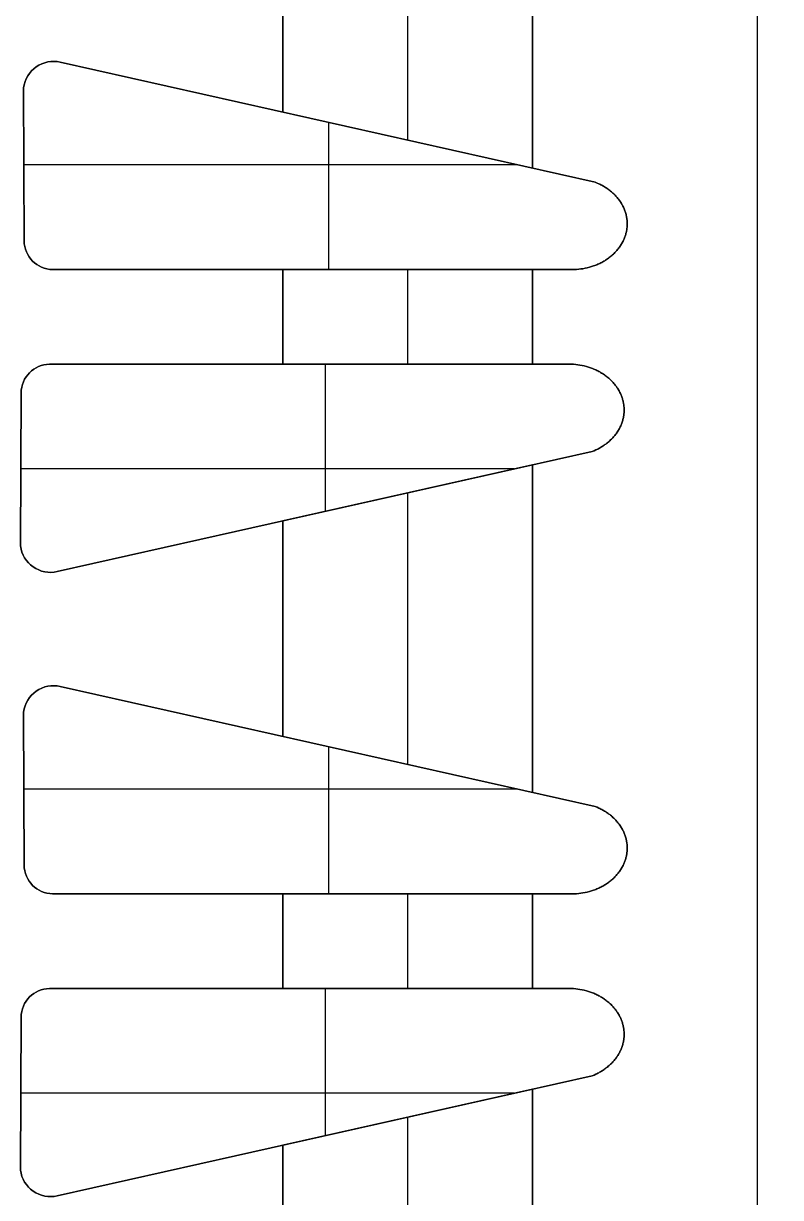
# Model space of a CAD drawing. Extents: x 0 to 96, y 0 to 48.
# Drawn here: x 54.198 to 57.229, y 18.729 to 23.43 of the extents above; entities that cross this region are included whole.
import ezdxf

# ---------------------------------------------------------------- set-up
doc = ezdxf.new("R2010")
doc.units = 0
doc.header["$MEASUREMENT"] = 0
for name, color, linetype in [('POCKETS_10_MM', 5, 'CONTINUOUS'), ('PROFILE_-_OUTSIDE', 18, 'CONTINUOUS'), ('TABS', 51, 'CONTINUOUS')]:
    doc.layers.add(name, color=color, linetype=linetype)

msp = doc.modelspace()

# ---------------------------------------------------------------- linework, layer by layer
at = {"layer": 'POCKETS_10_MM'}
msp.add_lwpolyline([(57.1355, 14.8875), (71.6805, 14.8875), (71.6805, 29.4325), (57.1355, 29.4325)], close=True, dxfattribs=at)
at = {"layer": 'PROFILE_-_OUTSIDE'}
for p, q in [((56.4873, 22.7945, 0), (54.3456, 23.2752, 0)), ((56.4873, 22.7945, 0.74), (54.3456, 23.2752, 0.74)), ((54.3456, 23.2752, 0.74), (54.3456, 23.2752, 0)), ((54.3456, 23.2752, 0.37), (56.4873, 22.7945, 0.37)), ((54.2434, 23.2523, 0), (54.2434, 23.2523, 0.74)), ((54.1989, 23.1726, 0), (54.1989, 23.1726, 0.74)), ((55.4165, 23.0348, 0), (55.4165, 23.0348, 0.74)), ((55.4201, 23.034, 0), (55.4201, 22.4453, 0)), ((55.4201, 23.034, 0.74), (55.4201, 22.4453, 0.74)), ((56.1756, 22.8645, 0), (54.2002, 22.8645, 0)), ((56.1756, 22.8645, 0.74), (54.2002, 22.8645, 0.74)), ((56.4873, 22.7945, 0.74), (56.4873, 22.7945, 0)), ((56.6121, 22.5962, 0), (56.6121, 22.5962, 0.74)), ((54.2015, 22.5485, 0), (54.2015, 22.5485, 0.74)), ((54.3265, 22.4453, 0), (54.3265, 22.4453, 0.74)), ((56.4131, 22.4453, 0.74), (56.4131, 22.4453, 0)), ((54.3142, 22.0653), (54.3142, 22.0653, 0.74)), ((55.4078, 21.4766), (55.4078, 22.0653)), ((55.4078, 21.4766, 0.74), (55.4078, 22.0653, 0.74)), ((56.4007, 22.0653, 0.74), (56.4007, 22.0653)), ((56.5997, 21.9144), (56.5997, 21.9144, 0.74)), ((56.475, 21.7161), (54.3333, 21.2355)), ((56.475, 21.7161, 0.74), (54.3333, 21.2355, 0.74)), ((54.3333, 21.2355, 0.37), (56.475, 21.7161, 0.37)), ((56.475, 21.7161, 0.74), (56.475, 21.7161)), ((56.1632, 21.6462), (54.1879, 21.6462)), ((56.1632, 21.6462, 0.74), (54.1879, 21.6462, 0.74)), ((55.4041, 21.4758), (55.4041, 21.4758, 0.74)), ((54.231, 21.2583), (54.231, 21.2583, 0.74)), ((54.3333, 21.2355, 0.74), (54.3333, 21.2355)), ((54.2434, 20.7523, 0), (54.2434, 20.7523, 0.74)), ((56.4873, 20.2945, 0), (54.3456, 20.7752, 0)), ((56.4873, 20.2945, 0.74), (54.3456, 20.7752, 0.74)), ((54.3456, 20.7752, 0.74), (54.3456, 20.7752, 0)), ((54.3456, 20.7752, 0.37), (56.4873, 20.2945, 0.37)), ((54.1989, 20.6726, 0), (54.1989, 20.6726, 0.74)), ((55.4165, 20.5348, 0), (55.4165, 20.5348, 0.74)), ((55.4201, 20.534, 0), (55.4201, 19.9453, 0)), ((55.4201, 20.534, 0.74), (55.4201, 19.9453, 0.74)), ((56.1756, 20.3645, 0), (54.2002, 20.3645, 0)), ((56.1756, 20.3645, 0.74), (54.2002, 20.3645, 0.74)), ((56.4873, 20.2945, 0.74), (56.4873, 20.2945, 0)), ((56.6121, 20.0962, 0), (56.6121, 20.0962, 0.74)), ((54.2015, 20.0485, 0), (54.2015, 20.0485, 0.74)), ((54.3265, 19.9453, 0), (54.3265, 19.9453, 0.74)), ((56.4131, 19.9453, 0.74), (56.4131, 19.9453, 0)), ((54.3142, 19.5653), (54.3142, 19.5653, 0.74)), ((55.4078, 18.9766), (55.4078, 19.5653)), ((55.4078, 18.9766, 0.74), (55.4078, 19.5653, 0.74)), ((56.4007, 19.5653, 0.74), (56.4007, 19.5653)), ((56.5997, 19.4144), (56.5997, 19.4144, 0.74)), ((56.475, 19.2161), (54.3333, 18.7355)), ((56.475, 19.2161, 0.74), (54.3333, 18.7355, 0.74)), ((54.3333, 18.7355, 0.37), (56.475, 19.2161, 0.37)), ((56.475, 19.2161, 0.74), (56.475, 19.2161)), ((56.1632, 19.1462), (54.1879, 19.1462)), ((56.1632, 19.1462, 0.74), (54.1879, 19.1462, 0.74)), ((55.4041, 18.9758), (55.4041, 18.9758, 0.74)), ((54.231, 18.7583), (54.231, 18.7583, 0.74)), ((54.3333, 18.7355, 0.74), (54.3333, 18.7355))]:
    msp.add_line(p, q, dxfattribs=at)
for points in [[(54.3456, 23.2752, 0.448322), (54.1989, 23.1726), (54.2015, 22.5485)], [(54.3456, 23.2752, 0.448322), (54.1989, 23.1726), (54.2015, 22.5485)], [(54.2015, 22.5485), (54.1989, 23.1726, -0.448322), (54.3456, 23.2752)], [(54.2015, 22.5485, 0.407395), (54.3265, 22.4453), (56.4131, 22.4453)], [(54.2015, 22.5485, 0.407395), (54.3265, 22.4453), (56.4131, 22.4453)], [(56.4131, 22.4453), (54.3265, 22.4453, -0.407395), (54.2015, 22.5485)], [(54.1892, 21.9621, -0.407395), (54.3142, 22.0653), (56.4007, 22.0653)], [(54.1892, 21.9621, -0.407395), (54.3142, 22.0653), (56.4007, 22.0653)], [(56.4007, 22.0653), (54.3142, 22.0653, 0.407395), (54.1892, 21.9621)], [(54.3333, 21.2355, -0.448322), (54.1866, 21.3381), (54.1892, 21.9621)], [(54.3333, 21.2355, -0.448322), (54.1866, 21.3381), (54.1892, 21.9621)], [(54.1892, 21.9621), (54.1866, 21.3381, 0.448322), (54.3333, 21.2355)], [(54.3456, 20.7752, 0.448322), (54.1989, 20.6726), (54.2015, 20.0485)], [(54.3456, 20.7752, 0.448322), (54.1989, 20.6726), (54.2015, 20.0485)], [(54.2015, 20.0485), (54.1989, 20.6726, -0.448322), (54.3456, 20.7752)], [(54.2015, 20.0485, 0.407395), (54.3265, 19.9453), (56.4131, 19.9453)], [(54.2015, 20.0485, 0.407395), (54.3265, 19.9453), (56.4131, 19.9453)], [(56.4131, 19.9453), (54.3265, 19.9453, -0.407395), (54.2015, 20.0485)], [(54.1892, 19.4621, -0.407395), (54.3142, 19.5653), (56.4007, 19.5653)], [(54.1892, 19.4621, -0.407395), (54.3142, 19.5653), (56.4007, 19.5653)], [(56.4007, 19.5653), (54.3142, 19.5653, 0.407395), (54.1892, 19.4621)], [(54.3333, 18.7355, -0.448322), (54.1866, 18.8381), (54.1892, 19.4621)], [(54.3333, 18.7355, -0.448322), (54.1866, 18.8381), (54.1892, 19.4621)], [(54.1892, 19.4621), (54.1866, 18.8381, 0.448322), (54.3333, 18.7355)]]:
    msp.add_lwpolyline(points, format="xyb", dxfattribs=at)
for points in [[(56.4131, 22.4453), (56.4215, 22.446), (56.43, 22.4471), (56.4385, 22.4484), (56.4471, 22.45), (56.4557, 22.4519), (56.4642, 22.4541), (56.4685, 22.4553), (56.4727, 22.4566), (56.477, 22.458), (56.4812, 22.4594), (56.4854, 22.4609), (56.4895, 22.4625), (56.4937, 22.4642), (56.4978, 22.466), (56.5018, 22.4678), (56.5059, 22.4697), (56.5099, 22.4717), (56.5138, 22.4737), (56.5177, 22.4759), (56.5216, 22.4781), (56.5254, 22.4803), (56.5291, 22.4827), (56.5328, 22.4851), (56.5364, 22.4876), (56.54, 22.4901), (56.5435, 22.4927), (56.5469, 22.4954), (56.5503, 22.4981), (56.5536, 22.5009), (56.5568, 22.5037), (56.56, 22.5066), (56.563, 22.5095), (56.566, 22.5125), (56.5689, 22.5155), (56.5717, 22.5186), (56.5745, 22.5217), (56.5771, 22.5249), (56.5797, 22.5281), (56.5822, 22.5313), (56.5846, 22.5346), (56.5869, 22.5379), (56.5891, 22.5412), (56.5912, 22.5446), (56.5932, 22.5479), (56.5952, 22.5513), (56.597, 22.5547), (56.5988, 22.5582), (56.6004, 22.5616), (56.602, 22.5651), (56.6035, 22.5685), (56.6049, 22.572), (56.6061, 22.5755), (56.6074, 22.5789), (56.6085, 22.5824), (56.6095, 22.5859), (56.6105, 22.5893), (56.6113, 22.5928), (56.6121, 22.5962), (56.6128, 22.5997), (56.6134, 22.6032), (56.6139, 22.6067), (56.6144, 22.6103), (56.6148, 22.6138), (56.6151, 22.6174), (56.6153, 22.6211), (56.6154, 22.6247), (56.6154, 22.6284), (56.6154, 22.6321), (56.6152, 22.6358), (56.615, 22.6395), (56.6147, 22.6432), (56.6143, 22.647), (56.6138, 22.6507), (56.6131, 22.6545), (56.6124, 22.6582), (56.6116, 22.662), (56.6107, 22.6657), (56.6097, 22.6694), (56.6087, 22.6732), (56.6075, 22.6769), (56.6062, 22.6806), (56.6048, 22.6843), (56.6033, 22.688), (56.6017, 22.6916), (56.6001, 22.6953), (56.5983, 22.6989), (56.5965, 22.7024), (56.5945, 22.706), (56.5925, 22.7095), (56.5903, 22.713), (56.5881, 22.7164), (56.5858, 22.7198), (56.5834, 22.7232), (56.5809, 22.7265), (56.5784, 22.7297), (56.5757, 22.7329), (56.573, 22.7361), (56.5702, 22.7392), (56.5674, 22.7423), (56.5644, 22.7453), (56.5614, 22.7482), (56.5584, 22.7511), (56.5552, 22.7539), (56.552, 22.7566), (56.5488, 22.7593), (56.5455, 22.7619), (56.5421, 22.7645), (56.5387, 22.767), (56.5353, 22.7694), (56.5318, 22.7718), (56.5282, 22.7741), (56.5246, 22.7763), (56.521, 22.7784), (56.5174, 22.7805), (56.5137, 22.7825), (56.51, 22.7844), (56.5062, 22.7863), (56.5025, 22.7881), (56.4949, 22.7914), (56.4873, 22.7945)], [(56.4131, 22.4453), (56.4215, 22.446), (56.43, 22.4471), (56.4385, 22.4484), (56.4471, 22.45), (56.4557, 22.4519), (56.4642, 22.4541), (56.4685, 22.4553), (56.4727, 22.4566), (56.477, 22.458), (56.4812, 22.4594), (56.4854, 22.4609), (56.4895, 22.4625), (56.4937, 22.4642), (56.4978, 22.466), (56.5018, 22.4678), (56.5059, 22.4697), (56.5099, 22.4717), (56.5138, 22.4737), (56.5177, 22.4759), (56.5216, 22.4781), (56.5254, 22.4803), (56.5291, 22.4827), (56.5328, 22.4851), (56.5364, 22.4876), (56.54, 22.4901), (56.5435, 22.4927), (56.5469, 22.4954), (56.5503, 22.4981), (56.5536, 22.5009), (56.5568, 22.5037), (56.56, 22.5066), (56.563, 22.5095), (56.566, 22.5125), (56.5689, 22.5155), (56.5717, 22.5186), (56.5745, 22.5217), (56.5771, 22.5249), (56.5797, 22.5281), (56.5822, 22.5313), (56.5846, 22.5346), (56.5869, 22.5379), (56.5891, 22.5412), (56.5912, 22.5446), (56.5932, 22.5479), (56.5952, 22.5513), (56.597, 22.5547), (56.5988, 22.5582), (56.6004, 22.5616), (56.602, 22.5651), (56.6035, 22.5685), (56.6049, 22.572), (56.6061, 22.5755), (56.6074, 22.5789), (56.6085, 22.5824), (56.6095, 22.5859), (56.6105, 22.5893), (56.6113, 22.5928), (56.6121, 22.5962), (56.6128, 22.5997), (56.6134, 22.6032), (56.6139, 22.6067), (56.6144, 22.6103), (56.6148, 22.6138), (56.6151, 22.6174), (56.6153, 22.6211), (56.6154, 22.6247), (56.6154, 22.6284), (56.6154, 22.6321), (56.6152, 22.6358), (56.615, 22.6395), (56.6147, 22.6432), (56.6143, 22.647), (56.6138, 22.6507), (56.6131, 22.6545), (56.6124, 22.6582), (56.6116, 22.662), (56.6107, 22.6657), (56.6097, 22.6694), (56.6087, 22.6732), (56.6075, 22.6769), (56.6062, 22.6806), (56.6048, 22.6843), (56.6033, 22.688), (56.6017, 22.6916), (56.6001, 22.6953), (56.5983, 22.6989), (56.5965, 22.7024), (56.5945, 22.706), (56.5925, 22.7095), (56.5903, 22.713), (56.5881, 22.7164), (56.5858, 22.7198), (56.5834, 22.7232), (56.5809, 22.7265), (56.5784, 22.7297), (56.5757, 22.7329), (56.573, 22.7361), (56.5702, 22.7392), (56.5674, 22.7423), (56.5644, 22.7453), (56.5614, 22.7482), (56.5584, 22.7511), (56.5552, 22.7539), (56.552, 22.7566), (56.5488, 22.7593), (56.5455, 22.7619), (56.5421, 22.7645), (56.5387, 22.767), (56.5353, 22.7694), (56.5318, 22.7718), (56.5282, 22.7741), (56.5246, 22.7763), (56.521, 22.7784), (56.5174, 22.7805), (56.5137, 22.7825), (56.51, 22.7844), (56.5062, 22.7863), (56.5025, 22.7881), (56.4949, 22.7914), (56.4873, 22.7945)], [(56.4873, 22.7945), (56.4949, 22.7914), (56.5025, 22.7881), (56.5062, 22.7863), (56.51, 22.7844), (56.5137, 22.7825), (56.5174, 22.7805), (56.521, 22.7784), (56.5246, 22.7763), (56.5282, 22.7741), (56.5318, 22.7718), (56.5353, 22.7694), (56.5387, 22.767), (56.5421, 22.7645), (56.5455, 22.7619), (56.5488, 22.7593), (56.552, 22.7566), (56.5552, 22.7539), (56.5584, 22.7511), (56.5614, 22.7482), (56.5644, 22.7453), (56.5674, 22.7423), (56.5702, 22.7392), (56.573, 22.7361), (56.5757, 22.7329), (56.5784, 22.7297), (56.5809, 22.7265), (56.5834, 22.7232), (56.5858, 22.7198), (56.5881, 22.7164), (56.5903, 22.713), (56.5925, 22.7095), (56.5945, 22.706), (56.5965, 22.7024), (56.5983, 22.6989), (56.6001, 22.6953), (56.6017, 22.6916), (56.6033, 22.688), (56.6048, 22.6843), (56.6062, 22.6806), (56.6075, 22.6769), (56.6087, 22.6732), (56.6097, 22.6694), (56.6107, 22.6657), (56.6116, 22.662), (56.6124, 22.6582), (56.6131, 22.6545), (56.6138, 22.6507), (56.6143, 22.647), (56.6147, 22.6432), (56.615, 22.6395), (56.6152, 22.6358), (56.6154, 22.6321), (56.6154, 22.6284), (56.6154, 22.6247), (56.6153, 22.6211), (56.6151, 22.6174), (56.6148, 22.6138), (56.6144, 22.6103), (56.6139, 22.6067), (56.6134, 22.6032), (56.6128, 22.5997), (56.6121, 22.5962), (56.6113, 22.5928), (56.6105, 22.5893), (56.6095, 22.5859), (56.6085, 22.5824), (56.6074, 22.5789), (56.6061, 22.5755), (56.6049, 22.572), (56.6035, 22.5685), (56.602, 22.5651), (56.6004, 22.5616), (56.5988, 22.5582), (56.597, 22.5547), (56.5952, 22.5513), (56.5932, 22.5479), (56.5912, 22.5446), (56.5891, 22.5412), (56.5869, 22.5379), (56.5846, 22.5346), (56.5822, 22.5313), (56.5797, 22.5281), (56.5771, 22.5249), (56.5745, 22.5217), (56.5717, 22.5186), (56.5689, 22.5155), (56.566, 22.5125), (56.563, 22.5095), (56.56, 22.5066), (56.5568, 22.5037), (56.5536, 22.5009), (56.5503, 22.4981), (56.5469, 22.4954), (56.5435, 22.4927), (56.54, 22.4901), (56.5364, 22.4876), (56.5328, 22.4851), (56.5291, 22.4827), (56.5254, 22.4803), (56.5216, 22.4781), (56.5177, 22.4759), (56.5138, 22.4737), (56.5099, 22.4717), (56.5059, 22.4697), (56.5018, 22.4678), (56.4978, 22.466), (56.4937, 22.4642), (56.4895, 22.4625), (56.4854, 22.4609), (56.4812, 22.4594), (56.477, 22.458), (56.4727, 22.4566), (56.4685, 22.4553), (56.4642, 22.4541), (56.4557, 22.4519), (56.4471, 22.45), (56.4385, 22.4484), (56.43, 22.4471), (56.4215, 22.446), (56.4131, 22.4453)], [(56.4007, 22.0653), (56.4092, 22.0646), (56.4177, 22.0636), (56.4262, 22.0623), (56.4348, 22.0607), (56.4433, 22.0588), (56.4519, 22.0566), (56.4561, 22.0554), (56.4604, 22.0541), (56.4646, 22.0527), (56.4688, 22.0512), (56.473, 22.0497), (56.4772, 22.0481), (56.4813, 22.0464), (56.4854, 22.0447), (56.4895, 22.0428), (56.4935, 22.0409), (56.4975, 22.0389), (56.5015, 22.0369), (56.5054, 22.0348), (56.5092, 22.0326), (56.513, 22.0303), (56.5168, 22.028), (56.5205, 22.0255), (56.5241, 22.0231), (56.5277, 22.0205), (56.5312, 22.0179), (56.5346, 22.0153), (56.538, 22.0126), (56.5413, 22.0098), (56.5445, 22.0069), (56.5476, 22.0041), (56.5507, 22.0011), (56.5537, 21.9981), (56.5566, 21.9951), (56.5594, 21.992), (56.5621, 21.9889), (56.5648, 21.9857), (56.5674, 21.9825), (56.5698, 21.9793), (56.5722, 21.976), (56.5745, 21.9727), (56.5767, 21.9694), (56.5789, 21.9661), (56.5809, 21.9627), (56.5828, 21.9593), (56.5847, 21.9559), (56.5864, 21.9525), (56.5881, 21.949), (56.5896, 21.9456), (56.5911, 21.9421), (56.5925, 21.9386), (56.5938, 21.9352), (56.595, 21.9317), (56.5961, 21.9282), (56.5972, 21.9248), (56.5981, 21.9213), (56.599, 21.9179), (56.5997, 21.9144), (56.6004, 21.9109), (56.6011, 21.9075), (56.6016, 21.9039), (56.6021, 21.9004), (56.6024, 21.8968), (56.6027, 21.8932), (56.6029, 21.8896), (56.6031, 21.8859), (56.6031, 21.8823), (56.6031, 21.8786), (56.6029, 21.8749), (56.6027, 21.8711), (56.6024, 21.8674), (56.6019, 21.8637), (56.6014, 21.8599), (56.6008, 21.8562), (56.6001, 21.8524), (56.5993, 21.8487), (56.5984, 21.8449), (56.5974, 21.8412), (56.5963, 21.8375), (56.5951, 21.8337), (56.5938, 21.83), (56.5925, 21.8263), (56.591, 21.8227), (56.5894, 21.819), (56.5877, 21.8154), (56.586, 21.8118), (56.5841, 21.8082), (56.5822, 21.8047), (56.5801, 21.8011), (56.578, 21.7977), (56.5758, 21.7942), (56.5735, 21.7908), (56.5711, 21.7875), (56.5686, 21.7842), (56.566, 21.7809), (56.5634, 21.7777), (56.5607, 21.7745), (56.5579, 21.7714), (56.555, 21.7684), (56.5521, 21.7654), (56.5491, 21.7624), (56.546, 21.7596), (56.5429, 21.7568), (56.5397, 21.754), (56.5365, 21.7513), (56.5331, 21.7487), (56.5298, 21.7461), (56.5264, 21.7436), (56.5229, 21.7412), (56.5194, 21.7389), (56.5159, 21.7366), (56.5123, 21.7344), (56.5087, 21.7322), (56.505, 21.7302), (56.5013, 21.7282), (56.4976, 21.7262), (56.4939, 21.7244), (56.4901, 21.7226), (56.4826, 21.7192), (56.475, 21.7161)], [(56.4007, 22.0653), (56.4092, 22.0646), (56.4177, 22.0636), (56.4262, 22.0623), (56.4348, 22.0607), (56.4433, 22.0588), (56.4519, 22.0566), (56.4561, 22.0554), (56.4604, 22.0541), (56.4646, 22.0527), (56.4688, 22.0512), (56.473, 22.0497), (56.4772, 22.0481), (56.4813, 22.0464), (56.4854, 22.0447), (56.4895, 22.0428), (56.4935, 22.0409), (56.4975, 22.0389), (56.5015, 22.0369), (56.5054, 22.0348), (56.5092, 22.0326), (56.513, 22.0303), (56.5168, 22.028), (56.5205, 22.0255), (56.5241, 22.0231), (56.5277, 22.0205), (56.5312, 22.0179), (56.5346, 22.0153), (56.538, 22.0126), (56.5413, 22.0098), (56.5445, 22.0069), (56.5476, 22.0041), (56.5507, 22.0011), (56.5537, 21.9981), (56.5566, 21.9951), (56.5594, 21.992), (56.5621, 21.9889), (56.5648, 21.9857), (56.5674, 21.9825), (56.5698, 21.9793), (56.5722, 21.976), (56.5745, 21.9727), (56.5767, 21.9694), (56.5789, 21.9661), (56.5809, 21.9627), (56.5828, 21.9593), (56.5847, 21.9559), (56.5864, 21.9525), (56.5881, 21.949), (56.5896, 21.9456), (56.5911, 21.9421), (56.5925, 21.9386), (56.5938, 21.9352), (56.595, 21.9317), (56.5961, 21.9282), (56.5972, 21.9248), (56.5981, 21.9213), (56.599, 21.9179), (56.5997, 21.9144), (56.6004, 21.9109), (56.6011, 21.9075), (56.6016, 21.9039), (56.6021, 21.9004), (56.6024, 21.8968), (56.6027, 21.8932), (56.6029, 21.8896), (56.6031, 21.8859), (56.6031, 21.8823), (56.6031, 21.8786), (56.6029, 21.8749), (56.6027, 21.8711), (56.6024, 21.8674), (56.6019, 21.8637), (56.6014, 21.8599), (56.6008, 21.8562), (56.6001, 21.8524), (56.5993, 21.8487), (56.5984, 21.8449), (56.5974, 21.8412), (56.5963, 21.8375), (56.5951, 21.8337), (56.5938, 21.83), (56.5925, 21.8263), (56.591, 21.8227), (56.5894, 21.819), (56.5877, 21.8154), (56.586, 21.8118), (56.5841, 21.8082), (56.5822, 21.8047), (56.5801, 21.8011), (56.578, 21.7977), (56.5758, 21.7942), (56.5735, 21.7908), (56.5711, 21.7875), (56.5686, 21.7842), (56.566, 21.7809), (56.5634, 21.7777), (56.5607, 21.7745), (56.5579, 21.7714), (56.555, 21.7684), (56.5521, 21.7654), (56.5491, 21.7624), (56.546, 21.7596), (56.5429, 21.7568), (56.5397, 21.754), (56.5365, 21.7513), (56.5331, 21.7487), (56.5298, 21.7461), (56.5264, 21.7436), (56.5229, 21.7412), (56.5194, 21.7389), (56.5159, 21.7366), (56.5123, 21.7344), (56.5087, 21.7322), (56.505, 21.7302), (56.5013, 21.7282), (56.4976, 21.7262), (56.4939, 21.7244), (56.4901, 21.7226), (56.4826, 21.7192), (56.475, 21.7161)], [(56.475, 21.7161), (56.4826, 21.7192), (56.4901, 21.7226), (56.4939, 21.7244), (56.4976, 21.7262), (56.5013, 21.7282), (56.505, 21.7302), (56.5087, 21.7322), (56.5123, 21.7344), (56.5159, 21.7366), (56.5194, 21.7389), (56.5229, 21.7412), (56.5264, 21.7436), (56.5298, 21.7461), (56.5331, 21.7487), (56.5365, 21.7513), (56.5397, 21.754), (56.5429, 21.7568), (56.546, 21.7596), (56.5491, 21.7624), (56.5521, 21.7654), (56.555, 21.7684), (56.5579, 21.7714), (56.5607, 21.7745), (56.5634, 21.7777), (56.566, 21.7809), (56.5686, 21.7842), (56.5711, 21.7875), (56.5735, 21.7908), (56.5758, 21.7942), (56.578, 21.7977), (56.5801, 21.8011), (56.5822, 21.8047), (56.5841, 21.8082), (56.586, 21.8118), (56.5877, 21.8154), (56.5894, 21.819), (56.591, 21.8227), (56.5925, 21.8263), (56.5938, 21.83), (56.5951, 21.8337), (56.5963, 21.8375), (56.5974, 21.8412), (56.5984, 21.8449), (56.5993, 21.8487), (56.6001, 21.8524), (56.6008, 21.8562), (56.6014, 21.8599), (56.6019, 21.8637), (56.6024, 21.8674), (56.6027, 21.8711), (56.6029, 21.8749), (56.6031, 21.8786), (56.6031, 21.8823), (56.6031, 21.8859), (56.6029, 21.8896), (56.6027, 21.8932), (56.6024, 21.8968), (56.6021, 21.9004), (56.6016, 21.9039), (56.6011, 21.9075), (56.6004, 21.9109), (56.5997, 21.9144), (56.599, 21.9179), (56.5981, 21.9213), (56.5972, 21.9248), (56.5961, 21.9282), (56.595, 21.9317), (56.5938, 21.9352), (56.5925, 21.9386), (56.5911, 21.9421), (56.5896, 21.9456), (56.5881, 21.949), (56.5864, 21.9525), (56.5847, 21.9559), (56.5828, 21.9593), (56.5809, 21.9627), (56.5789, 21.9661), (56.5767, 21.9694), (56.5745, 21.9727), (56.5722, 21.976), (56.5698, 21.9793), (56.5674, 21.9825), (56.5648, 21.9857), (56.5621, 21.9889), (56.5594, 21.992), (56.5566, 21.9951), (56.5537, 21.9981), (56.5507, 22.0011), (56.5476, 22.0041), (56.5445, 22.0069), (56.5413, 22.0098), (56.538, 22.0126), (56.5346, 22.0153), (56.5312, 22.0179), (56.5277, 22.0205), (56.5241, 22.0231), (56.5205, 22.0255), (56.5168, 22.028), (56.513, 22.0303), (56.5092, 22.0326), (56.5054, 22.0348), (56.5015, 22.0369), (56.4975, 22.0389), (56.4935, 22.0409), (56.4895, 22.0428), (56.4854, 22.0447), (56.4813, 22.0464), (56.4772, 22.0481), (56.473, 22.0497), (56.4688, 22.0512), (56.4646, 22.0527), (56.4604, 22.0541), (56.4561, 22.0554), (56.4519, 22.0566), (56.4433, 22.0588), (56.4348, 22.0607), (56.4262, 22.0623), (56.4177, 22.0636), (56.4092, 22.0646), (56.4007, 22.0653)], [(56.4131, 19.9453), (56.4215, 19.946), (56.43, 19.9471), (56.4385, 19.9484), (56.4471, 19.95), (56.4557, 19.9519), (56.4642, 19.9541), (56.4685, 19.9553), (56.4727, 19.9566), (56.477, 19.958), (56.4812, 19.9594), (56.4854, 19.9609), (56.4895, 19.9625), (56.4937, 19.9642), (56.4978, 19.966), (56.5018, 19.9678), (56.5059, 19.9697), (56.5099, 19.9717), (56.5138, 19.9737), (56.5177, 19.9759), (56.5216, 19.9781), (56.5254, 19.9803), (56.5291, 19.9827), (56.5328, 19.9851), (56.5364, 19.9876), (56.54, 19.9901), (56.5435, 19.9927), (56.5469, 19.9954), (56.5503, 19.9981), (56.5536, 20.0009), (56.5568, 20.0037), (56.56, 20.0066), (56.563, 20.0095), (56.566, 20.0125), (56.5689, 20.0155), (56.5717, 20.0186), (56.5745, 20.0217), (56.5771, 20.0249), (56.5797, 20.0281), (56.5822, 20.0313), (56.5846, 20.0346), (56.5869, 20.0379), (56.5891, 20.0412), (56.5912, 20.0446), (56.5932, 20.0479), (56.5952, 20.0513), (56.597, 20.0547), (56.5988, 20.0582), (56.6004, 20.0616), (56.602, 20.0651), (56.6035, 20.0685), (56.6049, 20.072), (56.6061, 20.0755), (56.6074, 20.0789), (56.6085, 20.0824), (56.6095, 20.0859), (56.6105, 20.0893), (56.6113, 20.0928), (56.6121, 20.0962), (56.6128, 20.0997), (56.6134, 20.1032), (56.6139, 20.1067), (56.6144, 20.1103), (56.6148, 20.1138), (56.6151, 20.1174), (56.6153, 20.1211), (56.6154, 20.1247), (56.6154, 20.1284), (56.6154, 20.1321), (56.6152, 20.1358), (56.615, 20.1395), (56.6147, 20.1432), (56.6143, 20.147), (56.6138, 20.1507), (56.6131, 20.1545), (56.6124, 20.1582), (56.6116, 20.162), (56.6107, 20.1657), (56.6097, 20.1694), (56.6087, 20.1732), (56.6075, 20.1769), (56.6062, 20.1806), (56.6048, 20.1843), (56.6033, 20.188), (56.6017, 20.1916), (56.6001, 20.1953), (56.5983, 20.1989), (56.5965, 20.2024), (56.5945, 20.206), (56.5925, 20.2095), (56.5903, 20.213), (56.5881, 20.2164), (56.5858, 20.2198), (56.5834, 20.2232), (56.5809, 20.2265), (56.5784, 20.2297), (56.5757, 20.2329), (56.573, 20.2361), (56.5702, 20.2392), (56.5674, 20.2423), (56.5644, 20.2453), (56.5614, 20.2482), (56.5584, 20.2511), (56.5552, 20.2539), (56.552, 20.2566), (56.5488, 20.2593), (56.5455, 20.2619), (56.5421, 20.2645), (56.5387, 20.267), (56.5353, 20.2694), (56.5318, 20.2718), (56.5282, 20.2741), (56.5246, 20.2763), (56.521, 20.2784), (56.5174, 20.2805), (56.5137, 20.2825), (56.51, 20.2844), (56.5062, 20.2863), (56.5025, 20.2881), (56.4949, 20.2914), (56.4873, 20.2945)], [(56.4131, 19.9453), (56.4215, 19.946), (56.43, 19.9471), (56.4385, 19.9484), (56.4471, 19.95), (56.4557, 19.9519), (56.4642, 19.9541), (56.4685, 19.9553), (56.4727, 19.9566), (56.477, 19.958), (56.4812, 19.9594), (56.4854, 19.9609), (56.4895, 19.9625), (56.4937, 19.9642), (56.4978, 19.966), (56.5018, 19.9678), (56.5059, 19.9697), (56.5099, 19.9717), (56.5138, 19.9737), (56.5177, 19.9759), (56.5216, 19.9781), (56.5254, 19.9803), (56.5291, 19.9827), (56.5328, 19.9851), (56.5364, 19.9876), (56.54, 19.9901), (56.5435, 19.9927), (56.5469, 19.9954), (56.5503, 19.9981), (56.5536, 20.0009), (56.5568, 20.0037), (56.56, 20.0066), (56.563, 20.0095), (56.566, 20.0125), (56.5689, 20.0155), (56.5717, 20.0186), (56.5745, 20.0217), (56.5771, 20.0249), (56.5797, 20.0281), (56.5822, 20.0313), (56.5846, 20.0346), (56.5869, 20.0379), (56.5891, 20.0412), (56.5912, 20.0446), (56.5932, 20.0479), (56.5952, 20.0513), (56.597, 20.0547), (56.5988, 20.0582), (56.6004, 20.0616), (56.602, 20.0651), (56.6035, 20.0685), (56.6049, 20.072), (56.6061, 20.0755), (56.6074, 20.0789), (56.6085, 20.0824), (56.6095, 20.0859), (56.6105, 20.0893), (56.6113, 20.0928), (56.6121, 20.0962), (56.6128, 20.0997), (56.6134, 20.1032), (56.6139, 20.1067), (56.6144, 20.1103), (56.6148, 20.1138), (56.6151, 20.1174), (56.6153, 20.1211), (56.6154, 20.1247), (56.6154, 20.1284), (56.6154, 20.1321), (56.6152, 20.1358), (56.615, 20.1395), (56.6147, 20.1432), (56.6143, 20.147), (56.6138, 20.1507), (56.6131, 20.1545), (56.6124, 20.1582), (56.6116, 20.162), (56.6107, 20.1657), (56.6097, 20.1694), (56.6087, 20.1732), (56.6075, 20.1769), (56.6062, 20.1806), (56.6048, 20.1843), (56.6033, 20.188), (56.6017, 20.1916), (56.6001, 20.1953), (56.5983, 20.1989), (56.5965, 20.2024), (56.5945, 20.206), (56.5925, 20.2095), (56.5903, 20.213), (56.5881, 20.2164), (56.5858, 20.2198), (56.5834, 20.2232), (56.5809, 20.2265), (56.5784, 20.2297), (56.5757, 20.2329), (56.573, 20.2361), (56.5702, 20.2392), (56.5674, 20.2423), (56.5644, 20.2453), (56.5614, 20.2482), (56.5584, 20.2511), (56.5552, 20.2539), (56.552, 20.2566), (56.5488, 20.2593), (56.5455, 20.2619), (56.5421, 20.2645), (56.5387, 20.267), (56.5353, 20.2694), (56.5318, 20.2718), (56.5282, 20.2741), (56.5246, 20.2763), (56.521, 20.2784), (56.5174, 20.2805), (56.5137, 20.2825), (56.51, 20.2844), (56.5062, 20.2863), (56.5025, 20.2881), (56.4949, 20.2914), (56.4873, 20.2945)], [(56.4873, 20.2945), (56.4949, 20.2914), (56.5025, 20.2881), (56.5062, 20.2863), (56.51, 20.2844), (56.5137, 20.2825), (56.5174, 20.2805), (56.521, 20.2784), (56.5246, 20.2763), (56.5282, 20.2741), (56.5318, 20.2718), (56.5353, 20.2694), (56.5387, 20.267), (56.5421, 20.2645), (56.5455, 20.2619), (56.5488, 20.2593), (56.552, 20.2566), (56.5552, 20.2539), (56.5584, 20.2511), (56.5614, 20.2482), (56.5644, 20.2453), (56.5674, 20.2423), (56.5702, 20.2392), (56.573, 20.2361), (56.5757, 20.2329), (56.5784, 20.2297), (56.5809, 20.2265), (56.5834, 20.2232), (56.5858, 20.2198), (56.5881, 20.2164), (56.5903, 20.213), (56.5925, 20.2095), (56.5945, 20.206), (56.5965, 20.2024), (56.5983, 20.1989), (56.6001, 20.1953), (56.6017, 20.1916), (56.6033, 20.188), (56.6048, 20.1843), (56.6062, 20.1806), (56.6075, 20.1769), (56.6087, 20.1732), (56.6097, 20.1694), (56.6107, 20.1657), (56.6116, 20.162), (56.6124, 20.1582), (56.6131, 20.1545), (56.6138, 20.1507), (56.6143, 20.147), (56.6147, 20.1432), (56.615, 20.1395), (56.6152, 20.1358), (56.6154, 20.1321), (56.6154, 20.1284), (56.6154, 20.1247), (56.6153, 20.1211), (56.6151, 20.1174), (56.6148, 20.1138), (56.6144, 20.1103), (56.6139, 20.1067), (56.6134, 20.1032), (56.6128, 20.0997), (56.6121, 20.0962), (56.6113, 20.0928), (56.6105, 20.0893), (56.6095, 20.0859), (56.6085, 20.0824), (56.6074, 20.0789), (56.6061, 20.0755), (56.6049, 20.072), (56.6035, 20.0685), (56.602, 20.0651), (56.6004, 20.0616), (56.5988, 20.0582), (56.597, 20.0547), (56.5952, 20.0513), (56.5932, 20.0479), (56.5912, 20.0446), (56.5891, 20.0412), (56.5869, 20.0379), (56.5846, 20.0346), (56.5822, 20.0313), (56.5797, 20.0281), (56.5771, 20.0249), (56.5745, 20.0217), (56.5717, 20.0186), (56.5689, 20.0155), (56.566, 20.0125), (56.563, 20.0095), (56.56, 20.0066), (56.5568, 20.0037), (56.5536, 20.0009), (56.5503, 19.9981), (56.5469, 19.9954), (56.5435, 19.9927), (56.54, 19.9901), (56.5364, 19.9876), (56.5328, 19.9851), (56.5291, 19.9827), (56.5254, 19.9803), (56.5216, 19.9781), (56.5177, 19.9759), (56.5138, 19.9737), (56.5099, 19.9717), (56.5059, 19.9697), (56.5018, 19.9678), (56.4978, 19.966), (56.4937, 19.9642), (56.4895, 19.9625), (56.4854, 19.9609), (56.4812, 19.9594), (56.477, 19.958), (56.4727, 19.9566), (56.4685, 19.9553), (56.4642, 19.9541), (56.4557, 19.9519), (56.4471, 19.95), (56.4385, 19.9484), (56.43, 19.9471), (56.4215, 19.946), (56.4131, 19.9453)], [(56.4007, 19.5653), (56.4092, 19.5646), (56.4177, 19.5636), (56.4262, 19.5623), (56.4348, 19.5607), (56.4433, 19.5588), (56.4519, 19.5566), (56.4561, 19.5554), (56.4604, 19.5541), (56.4646, 19.5527), (56.4688, 19.5512), (56.473, 19.5497), (56.4772, 19.5481), (56.4813, 19.5464), (56.4854, 19.5447), (56.4895, 19.5428), (56.4935, 19.5409), (56.4975, 19.5389), (56.5015, 19.5369), (56.5054, 19.5348), (56.5092, 19.5326), (56.513, 19.5303), (56.5168, 19.528), (56.5205, 19.5255), (56.5241, 19.5231), (56.5277, 19.5205), (56.5312, 19.5179), (56.5346, 19.5153), (56.538, 19.5126), (56.5413, 19.5098), (56.5445, 19.5069), (56.5476, 19.5041), (56.5507, 19.5011), (56.5537, 19.4981), (56.5566, 19.4951), (56.5594, 19.492), (56.5621, 19.4889), (56.5648, 19.4857), (56.5674, 19.4825), (56.5698, 19.4793), (56.5722, 19.476), (56.5745, 19.4727), (56.5767, 19.4694), (56.5789, 19.4661), (56.5809, 19.4627), (56.5828, 19.4593), (56.5847, 19.4559), (56.5864, 19.4525), (56.5881, 19.449), (56.5896, 19.4456), (56.5911, 19.4421), (56.5925, 19.4386), (56.5938, 19.4352), (56.595, 19.4317), (56.5961, 19.4282), (56.5972, 19.4248), (56.5981, 19.4213), (56.599, 19.4179), (56.5997, 19.4144), (56.6004, 19.4109), (56.6011, 19.4075), (56.6016, 19.4039), (56.6021, 19.4004), (56.6024, 19.3968), (56.6027, 19.3932), (56.6029, 19.3896), (56.6031, 19.3859), (56.6031, 19.3823), (56.6031, 19.3786), (56.6029, 19.3749), (56.6027, 19.3711), (56.6024, 19.3674), (56.6019, 19.3637), (56.6014, 19.3599), (56.6008, 19.3562), (56.6001, 19.3524), (56.5993, 19.3487), (56.5984, 19.3449), (56.5974, 19.3412), (56.5963, 19.3375), (56.5951, 19.3337), (56.5938, 19.33), (56.5925, 19.3263), (56.591, 19.3227), (56.5894, 19.319), (56.5877, 19.3154), (56.586, 19.3118), (56.5841, 19.3082), (56.5822, 19.3047), (56.5801, 19.3011), (56.578, 19.2977), (56.5758, 19.2942), (56.5735, 19.2908), (56.5711, 19.2875), (56.5686, 19.2842), (56.566, 19.2809), (56.5634, 19.2777), (56.5607, 19.2745), (56.5579, 19.2714), (56.555, 19.2684), (56.5521, 19.2654), (56.5491, 19.2624), (56.546, 19.2596), (56.5429, 19.2568), (56.5397, 19.254), (56.5365, 19.2513), (56.5331, 19.2487), (56.5298, 19.2461), (56.5264, 19.2436), (56.5229, 19.2412), (56.5194, 19.2389), (56.5159, 19.2366), (56.5123, 19.2344), (56.5087, 19.2322), (56.505, 19.2302), (56.5013, 19.2282), (56.4976, 19.2262), (56.4939, 19.2244), (56.4901, 19.2226), (56.4826, 19.2192), (56.475, 19.2161)], [(56.4007, 19.5653), (56.4092, 19.5646), (56.4177, 19.5636), (56.4262, 19.5623), (56.4348, 19.5607), (56.4433, 19.5588), (56.4519, 19.5566), (56.4561, 19.5554), (56.4604, 19.5541), (56.4646, 19.5527), (56.4688, 19.5512), (56.473, 19.5497), (56.4772, 19.5481), (56.4813, 19.5464), (56.4854, 19.5447), (56.4895, 19.5428), (56.4935, 19.5409), (56.4975, 19.5389), (56.5015, 19.5369), (56.5054, 19.5348), (56.5092, 19.5326), (56.513, 19.5303), (56.5168, 19.528), (56.5205, 19.5255), (56.5241, 19.5231), (56.5277, 19.5205), (56.5312, 19.5179), (56.5346, 19.5153), (56.538, 19.5126), (56.5413, 19.5098), (56.5445, 19.5069), (56.5476, 19.5041), (56.5507, 19.5011), (56.5537, 19.4981), (56.5566, 19.4951), (56.5594, 19.492), (56.5621, 19.4889), (56.5648, 19.4857), (56.5674, 19.4825), (56.5698, 19.4793), (56.5722, 19.476), (56.5745, 19.4727), (56.5767, 19.4694), (56.5789, 19.4661), (56.5809, 19.4627), (56.5828, 19.4593), (56.5847, 19.4559), (56.5864, 19.4525), (56.5881, 19.449), (56.5896, 19.4456), (56.5911, 19.4421), (56.5925, 19.4386), (56.5938, 19.4352), (56.595, 19.4317), (56.5961, 19.4282), (56.5972, 19.4248), (56.5981, 19.4213), (56.599, 19.4179), (56.5997, 19.4144), (56.6004, 19.4109), (56.6011, 19.4075), (56.6016, 19.4039), (56.6021, 19.4004), (56.6024, 19.3968), (56.6027, 19.3932), (56.6029, 19.3896), (56.6031, 19.3859), (56.6031, 19.3823), (56.6031, 19.3786), (56.6029, 19.3749), (56.6027, 19.3711), (56.6024, 19.3674), (56.6019, 19.3637), (56.6014, 19.3599), (56.6008, 19.3562), (56.6001, 19.3524), (56.5993, 19.3487), (56.5984, 19.3449), (56.5974, 19.3412), (56.5963, 19.3375), (56.5951, 19.3337), (56.5938, 19.33), (56.5925, 19.3263), (56.591, 19.3227), (56.5894, 19.319), (56.5877, 19.3154), (56.586, 19.3118), (56.5841, 19.3082), (56.5822, 19.3047), (56.5801, 19.3011), (56.578, 19.2977), (56.5758, 19.2942), (56.5735, 19.2908), (56.5711, 19.2875), (56.5686, 19.2842), (56.566, 19.2809), (56.5634, 19.2777), (56.5607, 19.2745), (56.5579, 19.2714), (56.555, 19.2684), (56.5521, 19.2654), (56.5491, 19.2624), (56.546, 19.2596), (56.5429, 19.2568), (56.5397, 19.254), (56.5365, 19.2513), (56.5331, 19.2487), (56.5298, 19.2461), (56.5264, 19.2436), (56.5229, 19.2412), (56.5194, 19.2389), (56.5159, 19.2366), (56.5123, 19.2344), (56.5087, 19.2322), (56.505, 19.2302), (56.5013, 19.2282), (56.4976, 19.2262), (56.4939, 19.2244), (56.4901, 19.2226), (56.4826, 19.2192), (56.475, 19.2161)], [(56.475, 19.2161), (56.4826, 19.2192), (56.4901, 19.2226), (56.4939, 19.2244), (56.4976, 19.2262), (56.5013, 19.2282), (56.505, 19.2302), (56.5087, 19.2322), (56.5123, 19.2344), (56.5159, 19.2366), (56.5194, 19.2389), (56.5229, 19.2412), (56.5264, 19.2436), (56.5298, 19.2461), (56.5331, 19.2487), (56.5365, 19.2513), (56.5397, 19.254), (56.5429, 19.2568), (56.546, 19.2596), (56.5491, 19.2624), (56.5521, 19.2654), (56.555, 19.2684), (56.5579, 19.2714), (56.5607, 19.2745), (56.5634, 19.2777), (56.566, 19.2809), (56.5686, 19.2842), (56.5711, 19.2875), (56.5735, 19.2908), (56.5758, 19.2942), (56.578, 19.2977), (56.5801, 19.3011), (56.5822, 19.3047), (56.5841, 19.3082), (56.586, 19.3118), (56.5877, 19.3154), (56.5894, 19.319), (56.591, 19.3227), (56.5925, 19.3263), (56.5938, 19.33), (56.5951, 19.3337), (56.5963, 19.3375), (56.5974, 19.3412), (56.5984, 19.3449), (56.5993, 19.3487), (56.6001, 19.3524), (56.6008, 19.3562), (56.6014, 19.3599), (56.6019, 19.3637), (56.6024, 19.3674), (56.6027, 19.3711), (56.6029, 19.3749), (56.6031, 19.3786), (56.6031, 19.3823), (56.6031, 19.3859), (56.6029, 19.3896), (56.6027, 19.3932), (56.6024, 19.3968), (56.6021, 19.4004), (56.6016, 19.4039), (56.6011, 19.4075), (56.6004, 19.4109), (56.5997, 19.4144), (56.599, 19.4179), (56.5981, 19.4213), (56.5972, 19.4248), (56.5961, 19.4282), (56.595, 19.4317), (56.5938, 19.4352), (56.5925, 19.4386), (56.5911, 19.4421), (56.5896, 19.4456), (56.5881, 19.449), (56.5864, 19.4525), (56.5847, 19.4559), (56.5828, 19.4593), (56.5809, 19.4627), (56.5789, 19.4661), (56.5767, 19.4694), (56.5745, 19.4727), (56.5722, 19.476), (56.5698, 19.4793), (56.5674, 19.4825), (56.5648, 19.4857), (56.5621, 19.4889), (56.5594, 19.492), (56.5566, 19.4951), (56.5537, 19.4981), (56.5507, 19.5011), (56.5476, 19.5041), (56.5445, 19.5069), (56.5413, 19.5098), (56.538, 19.5126), (56.5346, 19.5153), (56.5312, 19.5179), (56.5277, 19.5205), (56.5241, 19.5231), (56.5205, 19.5255), (56.5168, 19.528), (56.513, 19.5303), (56.5092, 19.5326), (56.5054, 19.5348), (56.5015, 19.5369), (56.4975, 19.5389), (56.4935, 19.5409), (56.4895, 19.5428), (56.4854, 19.5447), (56.4813, 19.5464), (56.4772, 19.5481), (56.473, 19.5497), (56.4688, 19.5512), (56.4646, 19.5527), (56.4604, 19.5541), (56.4561, 19.5554), (56.4519, 19.5566), (56.4433, 19.5588), (56.4348, 19.5607), (56.4262, 19.5623), (56.4177, 19.5636), (56.4092, 19.5646), (56.4007, 19.5653)]]:
    msp.add_lwpolyline(points, dxfattribs=at)
at = {"layer": 'TABS'}
for p, q in [((56.2368, 22.8507, 0), (56.2368, 24.1627, 0)), ((56.2368, 22.8507, 0.15), (56.2368, 24.1627, 0.15)), ((56.2368, 24.1627, 0.075), (56.2368, 22.8507, 0.075)), ((55.7368, 22.9629, 0), (55.7368, 24.0505, 0)), ((55.7368, 22.9629, 0.15), (55.7368, 24.0505, 0.15)), ((55.2368, 23.9382, 0), (55.2368, 23.0752, 0)), ((55.2368, 23.9382, 0.15), (55.2368, 23.0752, 0.15)), ((55.2368, 23.0752, 0.075), (55.2368, 23.9382, 0.075)), ((55.2368, 23.0752, 0), (55.2368, 23.0752, 0.15)), ((56.2368, 22.8507, 0.15), (55.2368, 23.0752, 0.15)), ((56.2368, 22.8507, 0), (55.2368, 23.0752, 0)), ((55.4165, 23.0348, 0), (55.4165, 23.0348, 0.15)), ((56.2368, 22.8507, 0.15), (56.2368, 22.8507, 0)), ((55.2368, 22.4453, 0.15), (55.2368, 22.4453, 0)), ((55.2368, 22.4453, 0.15), (56.2368, 22.4453, 0.15)), ((55.2368, 22.4453, 0), (55.2368, 22.0653, 0)), ((55.2368, 22.4453, 0.15), (55.2368, 22.0653, 0.15)), ((55.2368, 22.4453, 0), (56.2368, 22.4453, 0)), ((55.2368, 22.0653, 0.075), (55.2368, 22.4453, 0.075)), ((55.7368, 22.0653, 0), (55.7368, 22.4453, 0)), ((55.7368, 22.0653, 0.15), (55.7368, 22.4453, 0.15)), ((56.2368, 22.4453, 0), (56.2368, 22.4453, 0.15)), ((56.2368, 22.0653, 0), (56.2368, 22.4453, 0)), ((56.2368, 22.0653, 0.15), (56.2368, 22.4453, 0.15)), ((56.2368, 22.4453, 0.075), (56.2368, 22.0653, 0.075)), ((55.2368, 22.0653, 0.15), (55.2368, 22.0653, 0)), ((55.2368, 22.0653, 0.15), (56.2368, 22.0653, 0.15)), ((55.2368, 22.0653, 0), (56.2368, 22.0653, 0)), ((56.2368, 22.0653, 0), (56.2368, 22.0653, 0.15)), ((56.2368, 21.6627, 0.15), (55.2368, 21.4382, 0.15)), ((56.2368, 21.6627, 0), (55.2368, 21.4382, 0)), ((56.2368, 20.3507, 0), (56.2368, 21.6627, 0)), ((56.2368, 20.3507, 0.15), (56.2368, 21.6627, 0.15)), ((56.2368, 21.6627, 0.15), (56.2368, 21.6627, 0)), ((56.2368, 21.6627, 0.075), (56.2368, 20.3507, 0.075)), ((55.7368, 20.4629, 0), (55.7368, 21.5505, 0)), ((55.7368, 20.4629, 0.15), (55.7368, 21.5505, 0.15)), ((55.4041, 21.4758), (55.4041, 21.4758, 0.15)), ((55.2368, 21.4382, 0), (55.2368, 21.4382, 0.15)), ((55.2368, 21.4382, 0), (55.2368, 20.5752, 0)), ((55.2368, 21.4382, 0.15), (55.2368, 20.5752, 0.15)), ((55.2368, 20.5752, 0.075), (55.2368, 21.4382, 0.075)), ((55.2368, 20.5752, 0), (55.2368, 20.5752, 0.15)), ((56.2368, 20.3507, 0.15), (55.2368, 20.5752, 0.15)), ((56.2368, 20.3507, 0), (55.2368, 20.5752, 0)), ((55.4165, 20.5348, 0), (55.4165, 20.5348, 0.15)), ((56.2368, 20.3507, 0.15), (56.2368, 20.3507, 0)), ((55.2368, 19.9453, 0.15), (55.2368, 19.9453, 0)), ((55.2368, 19.9453, 0.15), (56.2368, 19.9453, 0.15)), ((55.2368, 19.9453, 0), (55.2368, 19.5653, 0)), ((55.2368, 19.9453, 0.15), (55.2368, 19.5653, 0.15)), ((55.2368, 19.9453, 0), (56.2368, 19.9453, 0)), ((55.2368, 19.5653, 0.075), (55.2368, 19.9453, 0.075)), ((55.7368, 19.5653, 0), (55.7368, 19.9453, 0)), ((55.7368, 19.5653, 0.15), (55.7368, 19.9453, 0.15)), ((56.2368, 19.9453, 0), (56.2368, 19.9453, 0.15)), ((56.2368, 19.5653, 0), (56.2368, 19.9453, 0)), ((56.2368, 19.5653, 0.15), (56.2368, 19.9453, 0.15)), ((56.2368, 19.9453, 0.075), (56.2368, 19.5653, 0.075)), ((55.2368, 19.5653, 0.15), (55.2368, 19.5653, 0)), ((55.2368, 19.5653, 0.15), (56.2368, 19.5653, 0.15)), ((55.2368, 19.5653, 0), (56.2368, 19.5653, 0)), ((56.2368, 19.5653, 0), (56.2368, 19.5653, 0.15)), ((56.2368, 19.1627, 0.15), (55.2368, 18.9382, 0.15)), ((56.2368, 19.1627, 0), (55.2368, 18.9382, 0)), ((56.2368, 19.1627, 0.15), (56.2368, 19.1627, 0)), ((56.2368, 16.495, 0), (56.2368, 19.1627, 0)), ((56.2368, 16.495, 0.15), (56.2368, 19.1627, 0.15)), ((56.2368, 19.1627, 0.075), (56.2368, 16.495, 0.075)), ((55.7368, 16.4953, 0), (55.7368, 19.0505, 0)), ((55.7368, 16.4953, 0.15), (55.7368, 19.0505, 0.15)), ((55.4041, 18.9758), (55.4041, 18.9758, 0.15)), ((55.2368, 18.9382, 0), (55.2368, 18.9382, 0.15)), ((55.2368, 18.9382, 0), (55.2368, 16.4956, 0)), ((55.2368, 18.9382, 0.15), (55.2368, 16.4956, 0.15)), ((55.2368, 16.4956, 0.075), (55.2368, 18.9382, 0.075))]:
    msp.add_line(p, q, dxfattribs=at)

doc.saveas('drawing.dxf')
